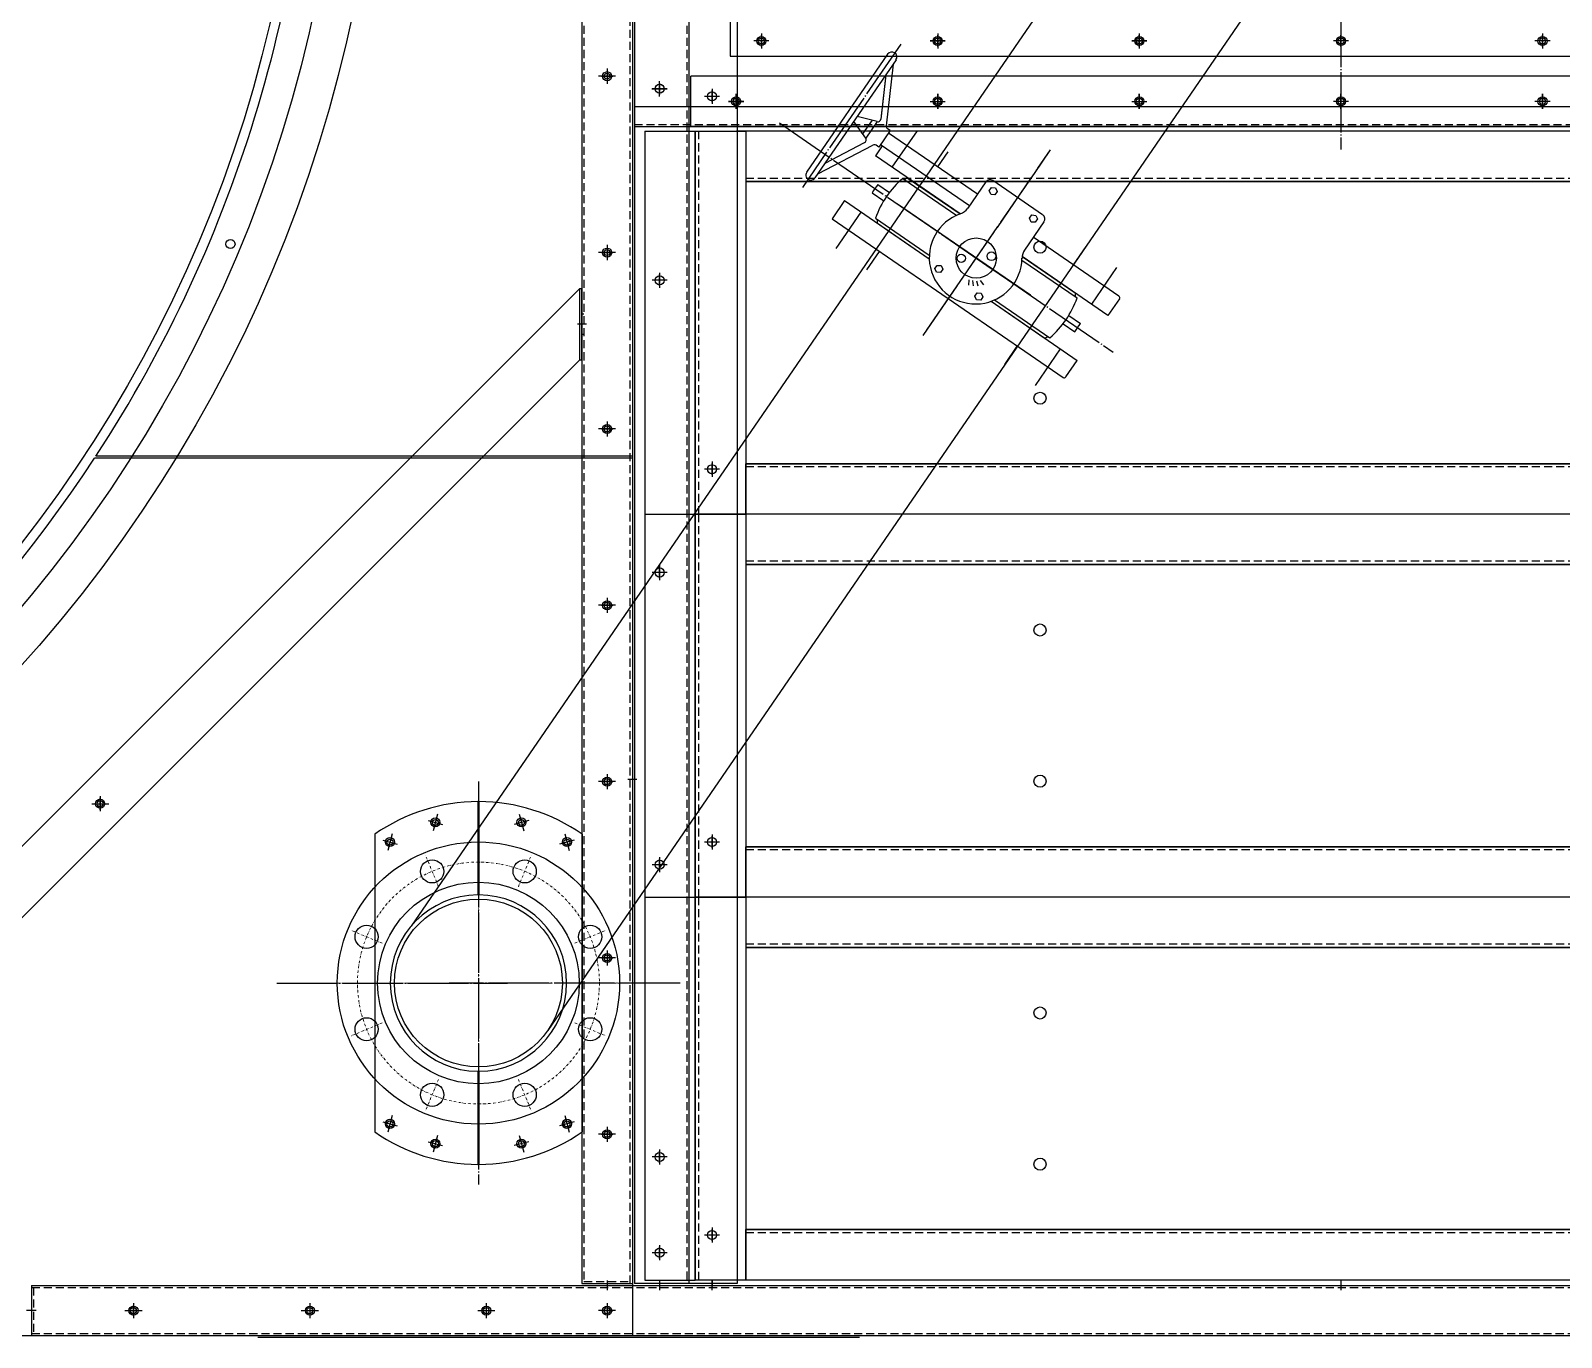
# Model space of a CAD drawing. Header units: millimetres. Extents: x 1037 to 22896, y 879 to 16337.
# Drawn here: x 8251 to 9770, y 10584 to 11881 of the extents above; entities that cross this region are included whole.
import ezdxf

# ---------------------------------------------------------------- set-up
doc = ezdxf.new("R2010")
doc.units = ezdxf.units.MM
for name, pattern in [('CENTER', [65, 60, -2, 1, -2]), ('DGN Style 4', [4.8, 2.4, -1.2, 0, -1.2]), ('HIDDEN', [3, 2, -1])]:
    doc.linetypes.add(name, pattern=pattern)
for name, color, linetype in [('CENTER', 1, 'CENTER'), ('HOLE', 7, 'Continuous'), ('숨은선', 5, 'HIDDEN')]:
    doc.layers.add(name, color=color, linetype=linetype)
doc.layers.add('L(c)', color=1, linetype='DGN Style 4', lineweight=5)

msp = doc.modelspace()

# ---------------------------------------------------------------- linework, layer by layer
for p, q in [((8798.2, 13733.4), (8798.2, 10637.4)), ((8848.2, 13733.4), (8848.2, 10637.4)), ((8850.3, 13733.4), (8850.3, 10637.4)), ((8904.3, 13733.4), (8904.3, 10637.4)), ((8952.3, 13733.4), (8952.3, 10637.4)), ((8850.2, 12585.4), (8850.2, 11785.4)), ((8945.2, 12515.4), (8945.2, 11855.4)), ((9481.1, 12233.5), (8628.8, 10992.1)), ((8848.2, 12184.4), (8848.2, 11458.4)), ((9621.3, 12137.3), (8764.2, 10888.4)), ((8945.2, 11855.4), (10157.2, 11855.4)), ((9101.5, 11857.2), (9021.1, 11740.1)), ((9109.8, 11851.5), (9029.4, 11734.5)), ((9106.9, 11847.4), (9100.1, 11786.1)), ((9099.7, 11836.9), (9094.8, 11792.9)), ((9099.7, 11836.9), (9095.1, 11796.1)), ((8850.2, 11805.4), (10252.4, 11805.4)), ((8850.2, 11785.4), (10252.4, 11785.4)), ((9079.8, 11773.9), (9067.9, 11790.5)), ((9091, 11790.3), (9071.3, 11795.5)), ((9086, 11791.7), (9076.7, 11778.2)), ((9091.1, 11790.3), (9079.8, 11773.9)), ((8860.7, 11780.8), (8860.7, 11400.8)), ((8860.7, 11780.8), (8910.7, 11780.8)), ((10075.6, 11780.8), (8951.6, 11780.8)), ((9104.1, 11781.4), (9092.8, 11764.9)), ((9104.1, 11781.4), (9101.3, 11783.3)), ((9190.6, 11718.4), (9102.4, 11779)), ((9032.2, 11738.6), (9086.9, 11767)), ((9039.4, 11749.1), (9078.7, 11769.5)), ((9096.1, 11766.3), (9089.3, 11756.4)), ((9173.4, 11698.7), (9089.3, 11756.4)), ((9092.8, 11764.9), (9090, 11766.8)), ((9182.7, 11706.9), (9094.5, 11767.4)), ((9161.2, 11760.4), (9151, 11745.6)), ((9091.8, 11728), (9103.4, 11720.1)), ((9116.6, 11734), (9170, 11697.3)), ((9122, 11734), (9173.4, 11698.7)), ((9198.9, 11730.5), (9181, 11704.4)), ((9202.3, 11721.7), (9204.6, 11725)), ((9204.6, 11725), (9208.6, 11724.7)), ((9255.3, 11697.8), (9205.9, 11731.8)), ((9208.6, 11724.7), (9210.3, 11721.1)), ((9058.8, 11711.9), (9046.3, 11693.7)), ((9058.8, 11711.9), (9142.8, 11654.2)), ((9086.1, 11719.8), (9097.7, 11711.8)), ((9204.1, 11718.1), (9202.3, 11721.7)), ((9208, 11717.8), (9204.1, 11718.1)), ((9210.3, 11721.1), (9208, 11717.8)), ((9089.4, 11694.5), (9142.8, 11657.8)), ((9243.1, 11618.1), (9111.4, 11708.4)), ((9242.1, 11694.4), (9244.4, 11697.7)), ((9243.9, 11690.7), (9242.1, 11694.4)), ((9244.4, 11697.7), (9248.4, 11697.3)), ((9248.4, 11697.3), (9250.1, 11693.7)), ((9046.3, 11693.7), (9275.5, 11536.4)), ((9091.4, 11689.4), (9142.8, 11654.2)), ((9256.6, 11690.9), (9237.4, 11662.9)), ((9247.9, 11690.4), (9243.9, 11690.7)), ((9250.1, 11693.7), (9247.9, 11690.4)), ((9330.9, 11617.2), (9246, 11675.5)), ((9298.1, 11666.4), (9285.6, 11648.3)), ((9080.8, 11643.3), (9093.3, 11661.5)), ((9189.4, 11654.9), (9243.1, 11618.1)), ((9234.7, 11652.9), (9289.5, 11615.3)), ((9320.1, 11597.9), (9234.9, 11656.4)), ((9234.9, 11656.4), (9287.5, 11620.4)), ((9148.3, 11644.4), (9150.6, 11647.7)), ((9150, 11640.8), (9148.3, 11644.4)), ((9154, 11640.5), (9150, 11640.8)), ((9150.6, 11647.7), (9154.6, 11647.4)), ((9156.3, 11643.8), (9154, 11640.5)), ((9154.6, 11647.4), (9156.3, 11643.8)), ((7808.9, 10637.4), (8796.2, 11624.7)), ((8796.2, 11554), (8796.2, 11624.7)), ((8796.2, 11624.7), (8798.2, 11624.7)), ((8798.2, 11554), (8798.2, 11624.7)), ((9182, 11633.3), (9181.8, 11628)), ((9185.7, 11632.6), (9186.4, 11627.5)), ((9188.1, 11617.1), (9190.4, 11620.4)), ((9189.8, 11632.4), (9190.9, 11627.2)), ((9190.4, 11620.4), (9194.4, 11620.1)), ((9193.2, 11632.8), (9196.6, 11628.3)), ((9194.4, 11620.1), (9196.1, 11616.5)), ((9189.8, 11613.5), (9188.1, 11617.1)), ((9193.8, 11613.2), (9189.8, 11613.5)), ((9196.1, 11616.5), (9193.8, 11613.2)), ((9204.2, 11612), (9289.6, 11553.4)), ((9204.2, 11612), (9256.9, 11575.8)), ((9207.5, 11613.4), (9262.3, 11575.8)), ((9331.5, 11614.4), (9320.1, 11597.9)), ((8800.2, 11599.3), (8798.2, 11599.3)), ((9275.5, 11589.7), (9287.1, 11581.8)), ((9281.2, 11598), (9292.8, 11590)), ((8798.2, 11579.3), (8800.2, 11579.3)), ((9217.7, 11549.4), (9230.1, 11567.5)), ((7879.6, 10637.4), (8796.2, 11554)), ((8796.2, 11554), (8798.2, 11554)), ((9278.3, 11536.9), (9289.6, 11553.4)), ((8848.2, 11456.4), (8314.7, 11456.4)), ((8848.2, 11458.4), (8316, 11458.4)), ((8848.2, 11456.4), (8848.2, 10585.4)), ((8860.7, 11400.8), (8910.7, 11400.8)), ((8860.7, 11400.8), (8860.7, 11020.8)), ((8860.7, 11400.8), (8910.7, 11400.8)), ((10075.6, 11400.8), (8951.6, 11400.8)), ((8592.7, 11083.2), (8592.7, 10787.7)), ((8798.3, 11083.2), (8798.3, 10787.7)), ((8860.7, 11020.8), (8910.7, 11020.8)), ((8860.7, 11020.8), (8860.7, 10640.8)), ((8860.7, 11020.8), (8910.7, 11020.8)), ((10075.6, 11020.8), (8951.6, 11020.8)), ((8252.2, 10635.4), (10252.2, 10635.4)), ((8252.2, 10635.4), (8252.2, 10585.4)), ((8252.2, 10635.4), (8252.2, 10585.4)), ((8798.2, 10637.4), (8848.2, 10637.4)), ((8798.2, 10637.4), (8848.2, 10637.4)), ((8798.2, 10637.4), (8848.2, 10637.4)), ((8952.3, 10637.4), (8850.3, 10637.4)), ((8860.7, 10640.8), (8910.7, 10640.8)), ((8848.2, 10585.4), (5556.2, 10585.4)), ((10252.2, 10585.4), (8252.2, 10585.4)), ((9075.2, 10585.4), (8475.2, 10585.4)), ((9073.7, 10583.9), (8476.7, 10583.9))]:
    msp.add_line(p, q)
at = {"color": 7}
for p, q in [((8906.2, 11785.4), (8906.2, 11835.4)), ((10196.2, 11835.4), (8906.2, 11835.4)), ((10196.2, 11785.4), (8906.2, 11785.4)), ((8695, 11115.5), (8695, 11023)), ((8696, 11115.5), (8696, 11023)), ((8695, 10848), (8695, 10755.5)), ((8696, 10848), (8696, 10755.5))]:
    msp.add_line(p, q, dxfattribs=at)
at = {"color": 1}
for p, q in [((8802.7, 11589.3), (8793.7, 11589.3)), ((8801.2, 11589.3), (8795.2, 11589.3)), ((8852.7, 11137.4), (8843.7, 11137.4)), ((8320.2, 11107.4), (8320.2, 11119.4)), ((8314.2, 11113.4), (8326.2, 11113.4)), ((8823.2, 10640.4), (8823.2, 10634.4)), ((8823.2, 10639.9), (8823.2, 10630.9)), ((8875.2, 10639.9), (8875.2, 10630.9)), ((8927.2, 10639.9), (8927.2, 10630.9)), ((8927.3, 10640.4), (8927.3, 10634.4)), ((9551.2, 10639.9), (9551.2, 10630.9)), ((8253.2, 10610.4), (8247.2, 10610.4)), ((8256.7, 10610.4), (8247.7, 10610.4))]:
    msp.add_line(p, q, dxfattribs=at)
at = {"color": 5}
msp.add_circle((7202.3, 12185.4), 1398.2, dxfattribs=at)
for centre, radius in [((7202.3, 12185.4), 1360), ((7202.3, 12185.4), 1320), ((8976.2, 11870.4), 4.5), ((8976.2, 11870.4), 3), ((8976.2, 11870.4), 3), ((9151.2, 11870.4), 4.5), ((9151.2, 11870.4), 3), ((9351.2, 11870.4), 4.5), ((9351.2, 11870.4), 3), ((9551.2, 11870.4), 4.5), ((9551.2, 11870.4), 3), ((9751.2, 11870.4), 4.5), ((9751.2, 11870.4), 3), ((8823.2, 11835.4), 4.5), ((8823.2, 11835.4), 3), ((8823.2, 11835.4), 3), ((8823.2, 11835.4), 3), ((8823.2, 11835.4), 3), ((8875.2, 11822.9), 4.5), ((8875.3, 11822.9), 4.5), ((8927.3, 11815.4), 4.5), ((8927.3, 11815.4), 4.5), ((8951.2, 11810.4), 4.5), ((8951.2, 11810.4), 3), ((9151.2, 11810.4), 4.5), ((9151.2, 11810.4), 3), ((9351.2, 11810.4), 4.5), ((9351.2, 11810.4), 3), ((9551.2, 11810.4), 4.5), ((9551.2, 11810.4), 3), ((9751.2, 11810.4), 4.5), ((9751.2, 11810.4), 3), ((8449.5, 11668.8), 4.5), ((8823.2, 11660.4), 4.5), ((9189.4, 11654.9), 20), ((9252.7, 11665.8), 6), ((8823.2, 11660.4), 3), ((8823.2, 11660.4), 3), ((8823.2, 11660.4), 3), ((8823.2, 11660.4), 3), ((9174.5, 11654.7), 4.12), ((9204.4, 11656.7), 4.32), ((8875.3, 11632.9), 4.5), ((9252.7, 11515.8), 6), ((8823.2, 11485.4), 4.5), ((8823.2, 11485.4), 3), ((8823.2, 11485.4), 3), ((8823.2, 11485.4), 3), ((8823.2, 11485.4), 3), ((8927.3, 11445.4), 4.5), ((8927.3, 11445.4), 4.5), ((8875.3, 11342.9), 4.5), ((8823.2, 11310.4), 4.5), ((8823.2, 11310.4), 3), ((8823.2, 11310.4), 3), ((8823.2, 11310.4), 3), ((8823.2, 11310.4), 3), ((9252.7, 11285.8), 6), ((8823.2, 11135.4), 4.5), ((8823.2, 11135.4), 3), ((8823.2, 11135.4), 3), ((8823.2, 11135.4), 3), ((8823.2, 11135.4), 3), ((9252.7, 11135.8), 6), ((8320.2, 11113.4), 3), ((8652.8, 11094.9), 4.5), ((8652.8, 11094.9), 4.5), ((8652.8, 11094.9), 4.5), ((8652.8, 11094.9), 4.5), ((8652.8, 11094.8), 3), ((8738.2, 11094.9), 4.5), ((8738.2, 11094.9), 4.5), ((8738.2, 11094.9), 4.5), ((8738.2, 11094.9), 4.5), ((8738.2, 11094.8), 3), ((8695.5, 10935.5), 140), ((8607.7, 11075.4), 4.5), ((8607.7, 11075.4), 4.5), ((8607.7, 11075.4), 4.5), ((8607.7, 11075.4), 4.5), ((8607.7, 11075.3), 3), ((8783.3, 11075.4), 4.5), ((8783.3, 11075.4), 4.5), ((8783.3, 11075.4), 4.5), ((8783.3, 11075.4), 4.5), ((8783.3, 11075.3), 3), ((8927.3, 11075.4), 4.5), ((8927.3, 11075.4), 4.5), ((8649.6, 11046.3), 11.5), ((8741.4, 11046.3), 11.5), ((8875.3, 11052.9), 4.5), ((8695.5, 10935.5), 100), ((8695.5, 10935.5), 83.3), ((8584.6, 10981.4), 11.5), ((8806.4, 10981.4), 11.5), ((8823.2, 10960.4), 4.5), ((8823.2, 10960.4), 3), ((8823.2, 10960.4), 3), ((8823.2, 10960.4), 3), ((8823.2, 10960.4), 3), ((9252.7, 10905.8), 6), ((8584.6, 10889.6), 11.5), ((8806.4, 10889.6), 11.5), ((8649.6, 10824.6), 11.5), ((8741.4, 10824.6), 11.5), ((8607.7, 10795.8), 4.5), ((8607.7, 10795.8), 4.5), ((8607.7, 10795.8), 4.5), ((8607.7, 10795.8), 4.5), ((8607.7, 10795.7), 3), ((8783.3, 10795.8), 4.5), ((8783.3, 10795.8), 4.5), ((8783.3, 10795.8), 4.5), ((8783.3, 10795.8), 4.5), ((8783.3, 10795.7), 3), ((8823.2, 10785.4), 4.5), ((8823.2, 10785.4), 3), ((8823.2, 10785.4), 3), ((8823.2, 10785.4), 3), ((8823.2, 10785.4), 3), ((8652.8, 10776.1), 4.5), ((8652.8, 10776.1), 4.5), ((8652.8, 10776.1), 4.5), ((8652.8, 10776.1), 4.5), ((8652.8, 10776.1), 3), ((8738.2, 10776.1), 4.5), ((8738.2, 10776.1), 4.5), ((8738.2, 10776.1), 4.5), ((8738.2, 10776.1), 4.5), ((8738.2, 10776), 3), ((8875.3, 10762.9), 4.5), ((9252.7, 10755.8), 6), ((8927.3, 10685.4), 4.5), ((8927.3, 10685.4), 4.5), ((8875.3, 10667.9), 4.5), ((8353.3, 10610.4), 4.5), ((8353.1, 10610.4), 3), ((8353.1, 10610.4), 3), ((8353.1, 10610.4), 3), ((8353.1, 10610.4), 3), ((8353.1, 10610.4), 3), ((8353.1, 10610.4), 3), ((8353.1, 10610.4), 3), ((8353.1, 10610.4), 3), ((8353.1, 10610.4), 3), ((8353.1, 10610.4), 3), ((8353.1, 10610.4), 3), ((8353.1, 10610.4), 3), ((8528.3, 10610.4), 4.5), ((8528.2, 10610.4), 3), ((8528.2, 10610.4), 3), ((8528.2, 10610.4), 3), ((8528.2, 10610.4), 3), ((8528.2, 10610.4), 3), ((8528.2, 10610.4), 3), ((8528.2, 10610.4), 3), ((8528.2, 10610.4), 3), ((8528.2, 10610.4), 3), ((8528.2, 10610.4), 3), ((8528.2, 10610.4), 3), ((8528.2, 10610.4), 3), ((8703.3, 10610.4), 4.5), ((8703.2, 10610.4), 3), ((8703.2, 10610.4), 3), ((8703.2, 10610.4), 3), ((8703.2, 10610.4), 3), ((8703.2, 10610.4), 3), ((8703.2, 10610.4), 3), ((8703.2, 10610.4), 3), ((8703.2, 10610.4), 3), ((8703.2, 10610.4), 3), ((8703.2, 10610.4), 3), ((8703.2, 10610.4), 3), ((8703.2, 10610.4), 3), ((8823.2, 10610.4), 4.5), ((8823.2, 10610.4), 3), ((8823.2, 10610.4), 3), ((8823.2, 10610.4), 3), ((8823.2, 10610.4), 3), ((8823.2, 10610.4), 3), ((8823.2, 10610.4), 3), ((8823.2, 10610.4), 3), ((8823.2, 10610.4), 3), ((8823.2, 10610.4), 3), ((8823.2, 10610.4), 3), ((8823.2, 10610.4), 3), ((8823.2, 10610.4), 3)]:
    msp.add_circle(centre, radius)
at = {"color": 7}
msp.add_circle((8320.2, 11113.4), 4.5, dxfattribs=at)
for centre, radius, start, end in [((7202.3, 12185.4), 1330, 326.8648, 359.9569), ((9105.6, 11854.4), 5, 325.5271, 145.5271), ((9091.8, 11793.2), 3, 255.453, 353.6001), ((9103, 11785.8), 3, 173.6001, 235.5271), ((9077.3, 11772.2), 3, 297.4541, 35.6012), ((9088.3, 11764.4), 3, 55.5271, 117.4541), ((9025.3, 11737.3), 5, 145.5271, 325.5271), ((9177.5, 11663.1), 107.5, 142.8612, 148.193), ((9177.5, 11663.1), 93.5, 130.6537, 160.4005), ((9121.5, 11730.2), 3.81, 82.1474, 139.437), ((9203, 11727.7), 5, 55.5271, 145.5271), ((9188.8, 11655.4), 46, 109.2721, 359.124), ((9168.6, 11712.9), 15, 289.2721, 325.5271), ((9252.5, 11693.7), 5, 325.5271, 55.5271), ((9094.8, 11691.3), 3.81, 151.6171, 208.9068), ((9249.8, 11654.4), 15, 145.5271, 179.124), ((9284.1, 11618.5), 3.81, 331.6171, 28.9068), ((9201.4, 11646.7), 93.5, 310.6537, 340.4005), ((9329.8, 11615.5), 2, 325.5271, 55.5271), ((9201.4, 11646.7), 107.5, 322.8612, 328.193), ((9257.4, 11579.6), 3.81, 262.1474, 319.437), ((9276.6, 11538), 2, 235.5271, 325.5271), ((7202.3, 12185.4), 1330, 213.2382, 326.7618), ((8695.5, 10935.5), 87.5, 90.3274, 269.6726), ((8695.5, 10935.5), 87.5, 270.3274, 89.6726)]:
    msp.add_arc(centre, radius, start, end)
for start, end in [(90.1592, 124.8308), (55.1692, 89.8408), (235.1692, 269.8408), (270.1592, 304.8308)]:
    msp.add_arc((8695.5, 10935.5), 180, start, end, dxfattribs=at)
at = {"layer": 'CENTER'}
for p, q in [((9551.2, 12619.4), (9551.2, 11762.6)), ((8976.2, 11877.9), (8976.2, 11862.9)), ((8976.2, 11877.9), (8976.2, 11862.9)), ((8976.2, 11877.9), (8976.2, 11862.9)), ((8976.2, 11877.9), (8976.2, 11862.9)), ((8976.2, 11877.9), (8976.2, 11862.9)), ((9151.2, 11877.9), (9151.2, 11862.9)), ((9151.2, 11877.9), (9151.2, 11862.9)), ((9151.2, 11877.9), (9151.2, 11862.9)), ((9351.2, 11877.9), (9351.2, 11862.9)), ((9351.2, 11877.9), (9351.2, 11862.9)), ((9351.2, 11877.9), (9351.2, 11862.9)), ((9551.2, 11877.9), (9551.2, 11862.9)), ((9551.2, 11877.9), (9551.2, 11862.9)), ((9751.2, 11877.9), (9751.2, 11862.9)), ((9751.2, 11877.9), (9751.2, 11862.9)), ((9751.2, 11877.9), (9751.2, 11862.9)), ((8983.7, 11870.4), (8968.7, 11870.4)), ((8983.7, 11870.4), (8968.7, 11870.4)), ((8983.7, 11870.4), (8968.7, 11870.4)), ((8983.7, 11870.4), (8968.7, 11870.4)), ((8983.7, 11870.4), (8968.7, 11870.4)), ((8981.9, 11870.4), (8970.5, 11870.4)), ((8981.9, 11870.4), (8970.5, 11870.4)), ((8981.9, 11870.4), (8970.5, 11870.4)), ((8981.9, 11870.4), (8970.5, 11870.4)), ((8976.2, 11864.7), (8976.2, 11876.1)), ((8976.2, 11876.1), (8976.2, 11864.7)), ((8976.2, 11864.7), (8976.2, 11876.1)), ((8976.2, 11876.1), (8976.2, 11864.7)), ((8976.2, 11864.7), (8976.2, 11876.1)), ((8976.2, 11876.1), (8976.2, 11864.7)), ((8976.2, 11864.7), (8976.2, 11876.1)), ((8976.2, 11876.1), (8976.2, 11864.7)), ((9114.5, 11867.3), (9016.9, 11725.1)), ((9158.7, 11870.4), (9143.7, 11870.4)), ((9143.7, 11870.4), (9158.7, 11870.4)), ((9143.7, 11870.4), (9158.7, 11870.4)), ((9145.5, 11870.4), (9156.9, 11870.4)), ((9145.5, 11870.4), (9156.9, 11870.4)), ((9151.2, 11864.7), (9151.2, 11876.1)), ((9151.2, 11876.1), (9151.2, 11864.7)), ((9151.2, 11864.7), (9151.2, 11876.1)), ((9151.2, 11876.1), (9151.2, 11864.7)), ((9358.7, 11870.4), (9343.7, 11870.4)), ((9343.7, 11870.4), (9358.7, 11870.4)), ((9343.7, 11870.4), (9358.7, 11870.4)), ((9345.5, 11870.4), (9356.9, 11870.4)), ((9345.5, 11870.4), (9356.9, 11870.4)), ((9351.2, 11864.7), (9351.2, 11876.1)), ((9351.2, 11876.1), (9351.2, 11864.7)), ((9351.2, 11864.7), (9351.2, 11876.1)), ((9351.2, 11876.1), (9351.2, 11864.7)), ((9558.7, 11870.4), (9543.7, 11870.4)), ((9558.7, 11870.4), (9543.7, 11870.4)), ((9558.7, 11870.4), (9543.7, 11870.4)), ((9556.9, 11870.4), (9545.5, 11870.4)), ((9556.9, 11870.4), (9545.5, 11870.4)), ((9551.2, 11864.7), (9551.2, 11876.1)), ((9551.2, 11876.1), (9551.2, 11864.7)), ((9551.2, 11864.7), (9551.2, 11876.1)), ((9551.2, 11876.1), (9551.2, 11864.7)), ((9758.7, 11870.4), (9743.7, 11870.4)), ((9758.7, 11870.4), (9743.7, 11870.4)), ((9758.7, 11870.4), (9743.7, 11870.4)), ((9756.9, 11870.4), (9745.5, 11870.4)), ((9756.9, 11870.4), (9745.5, 11870.4)), ((9751.2, 11864.7), (9751.2, 11876.1)), ((9751.2, 11876.1), (9751.2, 11864.7)), ((9751.2, 11864.7), (9751.2, 11876.1)), ((9751.2, 11876.1), (9751.2, 11864.7)), ((8831.6, 11835.4), (8814.6, 11835.4)), ((8817.6, 11835.4), (8829, 11835.4)), ((8823.2, 11842.9), (8823.2, 11827.9)), ((8823.2, 11840.4), (8823.2, 11830.4)), ((8823.2, 11840.4), (8823.2, 11830.4)), ((8823.2, 11840.4), (8823.2, 11830.4)), ((8823.2, 11840.4), (8823.2, 11830.4)), ((8867.7, 11822.9), (8882.7, 11822.9)), ((8882.8, 11822.9), (8867.8, 11822.9)), ((8881, 11822.9), (8869.5, 11822.9)), ((8875.2, 11815.4), (8875.2, 11830.4)), ((8875.3, 11815.4), (8875.3, 11830.4)), ((8875.3, 11828.6), (8875.3, 11817.2)), ((8875.3, 11817.2), (8875.3, 11828.6)), ((8927.3, 11822.9), (8927.3, 11807.9)), ((8927.3, 11822.9), (8927.3, 11807.9)), ((8927.3, 11809.7), (8927.3, 11821.1)), ((8927.3, 11821.1), (8927.3, 11809.7)), ((8927.3, 11809.7), (8927.3, 11821.1)), ((8927.3, 11821.1), (8927.3, 11809.7)), ((8951.2, 11817.9), (8951.2, 11802.9)), ((8951.2, 11802.9), (8951.2, 11817.9)), ((8951.2, 11802.9), (8951.2, 11817.9)), ((8951.2, 11816.1), (8951.2, 11804.7)), ((8951.2, 11804.7), (8951.2, 11816.1)), ((8951.2, 11816.1), (8951.2, 11804.7)), ((8951.2, 11804.7), (8951.2, 11816.1)), ((9151.2, 11817.9), (9151.2, 11802.9)), ((9151.2, 11802.9), (9151.2, 11817.9)), ((9151.2, 11802.9), (9151.2, 11817.9)), ((9151.2, 11816.1), (9151.2, 11804.7)), ((9151.2, 11804.7), (9151.2, 11816.1)), ((9151.2, 11816.1), (9151.2, 11804.7)), ((9151.2, 11804.7), (9151.2, 11816.1)), ((9351.2, 11817.9), (9351.2, 11802.9)), ((9351.2, 11802.9), (9351.2, 11817.9)), ((9351.2, 11802.9), (9351.2, 11817.9)), ((9351.2, 11816.1), (9351.2, 11804.7)), ((9351.2, 11804.7), (9351.2, 11816.1)), ((9351.2, 11816.1), (9351.2, 11804.7)), ((9351.2, 11804.7), (9351.2, 11816.1)), ((9551.2, 11802.9), (9551.2, 11817.9)), ((9551.2, 11802.9), (9551.2, 11817.9)), ((9551.2, 11816.1), (9551.2, 11804.7)), ((9551.2, 11804.7), (9551.2, 11816.1)), ((9551.2, 11816.1), (9551.2, 11804.7)), ((9551.2, 11804.7), (9551.2, 11816.1)), ((9751.2, 11817.9), (9751.2, 11802.9)), ((9751.2, 11802.9), (9751.2, 11817.9)), ((9751.2, 11802.9), (9751.2, 11817.9)), ((9751.2, 11816.1), (9751.2, 11804.7)), ((9751.2, 11804.7), (9751.2, 11816.1)), ((9751.2, 11816.1), (9751.2, 11804.7)), ((9751.2, 11804.7), (9751.2, 11816.1)), ((8934.8, 11815.4), (8919.8, 11815.4)), ((8934.8, 11815.4), (8919.8, 11815.4)), ((8933, 11815.4), (8921.5, 11815.4)), ((8933, 11815.4), (8921.5, 11815.4)), ((8943.7, 11810.4), (8958.7, 11810.4)), ((8958.7, 11810.4), (8943.7, 11810.4)), ((8958.7, 11810.4), (8943.7, 11810.4)), ((8956.9, 11810.4), (8945.5, 11810.4)), ((8956.9, 11810.4), (8945.5, 11810.4)), ((9143.7, 11810.4), (9158.7, 11810.4)), ((9143.7, 11810.4), (9158.7, 11810.4)), ((9143.7, 11810.4), (9158.7, 11810.4)), ((9145.5, 11810.4), (9156.9, 11810.4)), ((9145.5, 11810.4), (9156.9, 11810.4)), ((9343.7, 11810.4), (9358.7, 11810.4)), ((9343.7, 11810.4), (9358.7, 11810.4)), ((9343.7, 11810.4), (9358.7, 11810.4)), ((9345.5, 11810.4), (9356.9, 11810.4)), ((9345.5, 11810.4), (9356.9, 11810.4)), ((9558.7, 11810.4), (9543.7, 11810.4)), ((9558.7, 11810.4), (9543.7, 11810.4)), ((9558.7, 11810.4), (9543.7, 11810.4)), ((9556.9, 11810.4), (9545.5, 11810.4)), ((9556.9, 11810.4), (9545.5, 11810.4)), ((9758.7, 11810.4), (9743.7, 11810.4)), ((9758.7, 11810.4), (9743.7, 11810.4)), ((9758.7, 11810.4), (9743.7, 11810.4)), ((9756.9, 11810.4), (9745.5, 11810.4)), ((9756.9, 11810.4), (9745.5, 11810.4)), ((8994.1, 11789), (9325.1, 11561.7)), ((9130.7, 11781.3), (9105.8, 11745.1)), ((9136.8, 11578.2), (9263.2, 11762.4)), ((9140.2, 11583.2), (9263.2, 11762.4)), ((9050.3, 11664.3), (9075.2, 11700.6)), ((8823.2, 11667.9), (8823.2, 11652.9)), ((8823.2, 11665.4), (8823.2, 11655.4)), ((8823.2, 11665.4), (8823.2, 11655.4)), ((8823.2, 11665.4), (8823.2, 11655.4)), ((8823.2, 11665.4), (8823.2, 11655.4)), ((8831.6, 11660.4), (8814.6, 11660.4)), ((8817.6, 11660.4), (8829, 11660.4)), ((8875.3, 11640.4), (8875.3, 11625.4)), ((8875.3, 11627.2), (8875.3, 11638.6)), ((8875.3, 11638.6), (8875.3, 11627.2)), ((9328.6, 11645.5), (9303.7, 11609.2)), ((8882.8, 11632.9), (8867.8, 11632.9)), ((8881, 11632.9), (8869.5, 11632.9)), ((9248.2, 11528.4), (9273.1, 11564.7)), ((8831.6, 11485.4), (8814.6, 11485.4)), ((8817.6, 11485.4), (8829, 11485.4)), ((8823.2, 11492.9), (8823.2, 11477.9)), ((8823.2, 11490.4), (8823.2, 11480.4)), ((8823.2, 11490.4), (8823.2, 11480.4)), ((8823.2, 11490.4), (8823.2, 11480.4)), ((8823.2, 11490.4), (8823.2, 11480.4)), ((8927.3, 11452.9), (8927.3, 11437.9)), ((8927.3, 11452.9), (8927.3, 11437.9)), ((8934.8, 11445.4), (8919.8, 11445.4)), ((8934.8, 11445.4), (8919.8, 11445.4)), ((8933, 11445.4), (8921.5, 11445.4)), ((8933, 11445.4), (8921.5, 11445.4)), ((8927.3, 11439.7), (8927.3, 11451.1)), ((8927.3, 11451.1), (8927.3, 11439.7)), ((8927.3, 11439.7), (8927.3, 11451.1)), ((8927.3, 11451.1), (8927.3, 11439.7)), ((8875.3, 11350.4), (8875.3, 11335.4)), ((8875.3, 11337.2), (8875.3, 11348.6)), ((8875.3, 11348.6), (8875.3, 11337.2)), ((8882.8, 11342.9), (8867.8, 11342.9)), ((8881, 11342.9), (8869.5, 11342.9)), ((8823.2, 11317.9), (8823.2, 11302.9)), ((8823.2, 11315.4), (8823.2, 11305.4)), ((8823.2, 11315.4), (8823.2, 11305.4)), ((8823.2, 11315.4), (8823.2, 11305.4)), ((8823.2, 11315.4), (8823.2, 11305.4)), ((8831.6, 11310.4), (8814.6, 11310.4)), ((8817.6, 11310.4), (8829, 11310.4)), ((8695.5, 11135.5), (8695.5, 10735.5)), ((8695.5, 11135.5), (8695.5, 10735.5)), ((8831.6, 11135.4), (8814.6, 11135.4)), ((8817.6, 11135.4), (8829, 11135.4)), ((8823.2, 11142.9), (8823.2, 11127.9)), ((8823.2, 11140.4), (8823.2, 11130.4)), ((8823.2, 11140.4), (8823.2, 11130.4)), ((8823.2, 11140.4), (8823.2, 11130.4)), ((8823.2, 11140.4), (8823.2, 11130.4)), ((8320.2, 11120.9), (8320.2, 11105.9)), ((8311.8, 11113.4), (8328.8, 11113.4)), ((8655, 11103), (8650.6, 11086.5)), ((8736, 11103), (8740.4, 11086.5)), ((8645.6, 11096.8), (8660, 11092.9)), ((8645.6, 11096.8), (8660, 11092.9)), ((8645.6, 11096.8), (8660, 11092.9)), ((8645.6, 11096.8), (8660, 11092.9)), ((8745.5, 11096.8), (8731, 11092.9)), ((8745.5, 11096.8), (8731, 11092.9)), ((8745.5, 11096.8), (8731, 11092.9)), ((8745.5, 11096.8), (8731, 11092.9)), ((8600.5, 11077.3), (8615, 11073.4)), ((8600.5, 11077.3), (8615, 11073.4)), ((8600.5, 11077.3), (8615, 11073.4)), ((8600.5, 11077.3), (8615, 11073.4)), ((8609.9, 11083.5), (8605.5, 11067.1)), ((8790.5, 11077.3), (8776, 11073.4)), ((8790.5, 11077.3), (8776, 11073.4)), ((8790.5, 11077.3), (8776, 11073.4)), ((8790.5, 11077.3), (8776, 11073.4)), ((8781.1, 11083.5), (8785.5, 11067.1)), ((8934.8, 11075.4), (8919.8, 11075.4)), ((8934.8, 11075.4), (8919.8, 11075.4)), ((8933, 11075.4), (8921.5, 11075.4)), ((8933, 11075.4), (8921.5, 11075.4)), ((8927.3, 11082.9), (8927.3, 11067.9)), ((8927.3, 11082.9), (8927.3, 11067.9)), ((8927.3, 11069.7), (8927.3, 11081.1)), ((8927.3, 11081.1), (8927.3, 11069.7)), ((8927.3, 11069.7), (8927.3, 11081.1)), ((8927.3, 11081.1), (8927.3, 11069.7)), ((8875.3, 11060.4), (8875.3, 11045.4)), ((8875.3, 11047.2), (8875.3, 11058.6)), ((8875.3, 11058.6), (8875.3, 11047.2)), ((8882.8, 11052.9), (8867.8, 11052.9)), ((8881, 11052.9), (8869.5, 11052.9)), ((8823.2, 10967.9), (8823.2, 10952.9)), ((8823.2, 10965.4), (8823.2, 10955.4)), ((8823.2, 10965.4), (8823.2, 10955.4)), ((8823.2, 10965.4), (8823.2, 10955.4)), ((8823.2, 10965.4), (8823.2, 10955.4)), ((8831.6, 10960.4), (8814.6, 10960.4)), ((8817.6, 10960.4), (8829, 10960.4)), ((8495.5, 10935.5), (8724.5, 10935.5)), ((8895.5, 10935.5), (8666.5, 10935.5)), ((8609.9, 10803.9), (8605.5, 10787.4)), ((8781.1, 10803.9), (8785.5, 10787.4)), ((8600.5, 10797.7), (8615, 10793.8)), ((8600.5, 10797.7), (8615, 10793.8)), ((8600.5, 10797.7), (8615, 10793.8)), ((8600.5, 10797.7), (8615, 10793.8)), ((8655, 10784.2), (8650.6, 10767.8)), ((8736, 10784.2), (8740.4, 10767.8)), ((8790.5, 10797.7), (8776, 10793.8)), ((8790.5, 10797.7), (8776, 10793.8)), ((8790.5, 10797.7), (8776, 10793.8)), ((8790.5, 10797.7), (8776, 10793.8)), ((8831.6, 10785.4), (8814.6, 10785.4)), ((8817.6, 10785.4), (8829, 10785.4)), ((8823.2, 10792.9), (8823.2, 10777.9)), ((8823.2, 10790.4), (8823.2, 10780.4)), ((8823.2, 10790.4), (8823.2, 10780.4)), ((8823.2, 10790.4), (8823.2, 10780.4)), ((8823.2, 10790.4), (8823.2, 10780.4)), ((8645.6, 10778), (8660, 10774.2)), ((8645.6, 10778), (8660, 10774.2)), ((8645.6, 10778), (8660, 10774.2)), ((8645.6, 10778), (8660, 10774.2)), ((8745.5, 10778), (8731, 10774.2)), ((8745.5, 10778), (8731, 10774.2)), ((8745.5, 10778), (8731, 10774.2)), ((8745.5, 10778), (8731, 10774.2)), ((8875.3, 10770.4), (8875.3, 10755.4)), ((8875.3, 10757.2), (8875.3, 10768.6)), ((8875.3, 10768.6), (8875.3, 10757.2)), ((8882.8, 10762.9), (8867.8, 10762.9)), ((8881, 10762.9), (8869.5, 10762.9)), ((8927.3, 10692.9), (8927.3, 10677.9)), ((8927.3, 10692.9), (8927.3, 10677.9)), ((8934.8, 10685.4), (8919.8, 10685.4)), ((8934.8, 10685.4), (8919.8, 10685.4)), ((8933, 10685.4), (8921.5, 10685.4)), ((8933, 10685.4), (8921.5, 10685.4)), ((8927.3, 10679.7), (8927.3, 10691.1)), ((8927.3, 10691.1), (8927.3, 10679.7)), ((8927.3, 10679.7), (8927.3, 10691.1)), ((8927.3, 10691.1), (8927.3, 10679.7)), ((8882.8, 10667.9), (8867.8, 10667.9)), ((8881, 10667.9), (8869.5, 10667.9)), ((8875.3, 10675.4), (8875.3, 10660.4)), ((8875.3, 10662.2), (8875.3, 10673.6)), ((8875.3, 10673.6), (8875.3, 10662.2)), ((8353.3, 10617.9), (8353.3, 10602.9)), ((8528.3, 10617.9), (8528.3, 10602.9)), ((8703.3, 10617.9), (8703.3, 10602.9)), ((8823.2, 10617.9), (8823.2, 10602.9)), ((8344.8, 10610.4), (8361.9, 10610.4)), ((8347.5, 10610.4), (8358.8, 10610.4)), ((8347.5, 10610.4), (8358.8, 10610.4)), ((8347.5, 10610.4), (8358.8, 10610.4)), ((8353.1, 10615.4), (8353.1, 10605.4)), ((8353.1, 10615.4), (8353.1, 10605.4)), ((8353.1, 10615.4), (8353.1, 10605.4)), ((8353.1, 10615.4), (8353.1, 10605.4)), ((8353.1, 10615.4), (8353.1, 10605.4)), ((8353.1, 10615.4), (8353.1, 10605.4)), ((8353.1, 10615.4), (8353.1, 10605.4)), ((8353.1, 10615.4), (8353.1, 10605.4)), ((8353.1, 10615.4), (8353.1, 10605.4)), ((8353.1, 10615.4), (8353.1, 10605.4)), ((8353.1, 10615.4), (8353.1, 10605.4)), ((8353.1, 10615.4), (8353.1, 10605.4)), ((8519.8, 10610.4), (8536.9, 10610.4)), ((8522.5, 10610.4), (8533.9, 10610.4)), ((8522.5, 10610.4), (8533.9, 10610.4)), ((8522.5, 10610.4), (8533.9, 10610.4)), ((8528.2, 10615.4), (8528.2, 10605.4)), ((8528.2, 10615.4), (8528.2, 10605.4)), ((8528.2, 10615.4), (8528.2, 10605.4)), ((8528.2, 10615.4), (8528.2, 10605.4)), ((8528.2, 10615.4), (8528.2, 10605.4)), ((8528.2, 10615.4), (8528.2, 10605.4)), ((8528.2, 10615.4), (8528.2, 10605.4)), ((8528.2, 10615.4), (8528.2, 10605.4)), ((8528.2, 10615.4), (8528.2, 10605.4)), ((8528.2, 10615.4), (8528.2, 10605.4)), ((8528.2, 10615.4), (8528.2, 10605.4)), ((8528.2, 10615.4), (8528.2, 10605.4)), ((8694.8, 10610.4), (8711.9, 10610.4)), ((8697.5, 10610.4), (8708.9, 10610.4)), ((8697.5, 10610.4), (8708.9, 10610.4)), ((8697.5, 10610.4), (8708.9, 10610.4)), ((8703.2, 10615.4), (8703.2, 10605.4)), ((8703.2, 10615.4), (8703.2, 10605.4)), ((8703.2, 10615.4), (8703.2, 10605.4)), ((8703.2, 10615.4), (8703.2, 10605.4)), ((8703.2, 10615.4), (8703.2, 10605.4)), ((8703.2, 10615.4), (8703.2, 10605.4)), ((8703.2, 10615.4), (8703.2, 10605.4)), ((8703.2, 10615.4), (8703.2, 10605.4)), ((8703.2, 10615.4), (8703.2, 10605.4)), ((8703.2, 10615.4), (8703.2, 10605.4)), ((8703.2, 10615.4), (8703.2, 10605.4)), ((8703.2, 10615.4), (8703.2, 10605.4)), ((8831.6, 10610.4), (8814.6, 10610.4)), ((8817.6, 10610.4), (8829, 10610.4)), ((8817.6, 10610.4), (8829, 10610.4)), ((8817.6, 10610.4), (8829, 10610.4)), ((8823.2, 10615.4), (8823.2, 10605.4)), ((8823.2, 10615.4), (8823.2, 10605.4)), ((8823.2, 10615.4), (8823.2, 10605.4)), ((8823.2, 10615.4), (8823.2, 10605.4)), ((8823.2, 10615.4), (8823.2, 10605.4)), ((8823.2, 10615.4), (8823.2, 10605.4)), ((8823.2, 10615.4), (8823.2, 10605.4)), ((8823.2, 10615.4), (8823.2, 10605.4)), ((8823.2, 10615.4), (8823.2, 10605.4)), ((8823.2, 10615.4), (8823.2, 10605.4)), ((8823.2, 10615.4), (8823.2, 10605.4)), ((8823.2, 10615.4), (8823.2, 10605.4))]:
    msp.add_line(p, q, dxfattribs=at)
at = {"layer": 'HOLE'}
for p, q in [((8910.7, 11400.8), (8910.7, 11780.8)), ((8910.7, 11780.8), (8960.7, 11780.8)), ((8910.7, 11780.8), (8910.7, 11400.8)), ((8960.7, 11780.8), (8960.7, 11400.8)), ((10144.7, 11780.8), (8960.7, 11780.8)), ((8960.7, 11780.8), (8960.7, 11730.8)), ((8960.7, 11730.8), (10144.7, 11730.8)), ((10144.7, 11730.8), (8960.7, 11730.8)), ((8960.7, 11400.8), (8960.7, 11450.8)), ((8960.7, 11450.8), (10144.7, 11450.8)), ((10144.7, 11450.8), (8960.7, 11450.8)), ((8960.7, 11400.8), (8910.7, 11400.8)), ((8910.7, 11020.8), (8910.7, 11400.8)), ((8910.7, 11400.8), (8960.7, 11400.8)), ((8910.7, 11400.8), (8910.7, 11020.8)), ((10144.7, 11400.8), (8960.7, 11400.8)), ((8960.7, 11400.8), (8960.7, 11020.8)), ((10144.7, 11400.8), (8960.7, 11400.8)), ((8960.7, 11400.8), (8960.7, 11350.8)), ((8960.7, 11350.8), (10144.7, 11350.8)), ((10144.7, 11350.8), (8960.7, 11350.8)), ((8960.7, 11020.8), (8960.7, 11070.8)), ((8960.7, 11070.8), (10144.7, 11070.8)), ((10144.7, 11070.8), (8960.7, 11070.8)), ((8960.7, 11020.8), (8910.7, 11020.8)), ((8910.7, 10640.8), (8910.7, 11020.8)), ((8910.7, 11020.8), (8960.7, 11020.8)), ((8910.7, 11020.8), (8910.7, 10640.8)), ((10144.7, 11020.8), (8960.7, 11020.8)), ((8960.7, 11020.8), (8960.7, 10640.8)), ((10144.7, 11020.8), (8960.7, 11020.8)), ((8960.7, 11020.8), (8960.7, 10970.8)), ((8960.7, 10970.8), (10144.7, 10970.8)), ((10144.7, 10970.8), (8960.7, 10970.8)), ((8960.7, 10640.8), (8960.7, 10690.8)), ((8960.7, 10690.8), (10144.7, 10690.8)), ((10144.7, 10690.8), (8960.7, 10690.8)), ((8960.7, 10640.8), (8910.7, 10640.8)), ((10144.7, 10640.8), (8960.7, 10640.8))]:
    msp.add_line(p, q, dxfattribs=at)
at = {"layer": 'L(c)'}
for p, q in [((8695.5, 10770.5), (8695.5, 11100.5)), ((8655.9, 11031.1), (8643.3, 11061.6)), ((8735.1, 11031.1), (8747.7, 11061.6)), ((8599.9, 10975.1), (8569.4, 10987.7)), ((8791.1, 10975.1), (8821.6, 10987.7)), ((8530.5, 10935.5), (8860.5, 10935.5)), ((8599.9, 10895.9), (8569.4, 10883.2)), ((8791.1, 10895.9), (8821.6, 10883.2)), ((8655.9, 10839.9), (8643.3, 10809.4)), ((8735.1, 10839.9), (8747.7, 10809.4))]:
    msp.add_line(p, q, dxfattribs=at)
msp.add_circle((8695.5, 10935.5), 120, dxfattribs=at)
at = {"layer": '숨은선', "ltscale": 4}
for p, q in [((8800.2, 13733.4), (8800.2, 10637.4)), ((8846.2, 10637.4), (8846.2, 13733.4)), ((8902.3, 13733.4), (8902.3, 10637.4)), ((8850.2, 11787.4), (10252.4, 11787.4)), ((8913.9, 11780.8), (8913.9, 11400.8)), ((10005.6, 11780.8), (9021.6, 11780.8)), ((10144.7, 11734), (8960.7, 11734)), ((10144.7, 11447.6), (8960.7, 11447.6)), ((8913.9, 11400.8), (8913.9, 11020.8)), ((10005.6, 11400.8), (9021.6, 11400.8)), ((10144.7, 11354), (8960.7, 11354)), ((10144.7, 11067.6), (8960.7, 11067.6)), ((8913.9, 11020.8), (8913.9, 10640.8)), ((10005.6, 11020.8), (9021.6, 11020.8)), ((10144.7, 10974), (8960.7, 10974)), ((10144.7, 10687.6), (8960.7, 10687.6)), ((8252.2, 10633.4), (10252.2, 10633.4)), ((8254.2, 10633.4), (8254.2, 10587.4)), ((8800.2, 10639.4), (8846.2, 10639.4)), ((8800.2, 10639.4), (8846.2, 10639.4)), ((8800.2, 10639.4), (8846.2, 10639.4)), ((10252.2, 10587.4), (8252.2, 10587.4))]:
    msp.add_line(p, q, dxfattribs=at)

doc.saveas('drawing.dxf')
